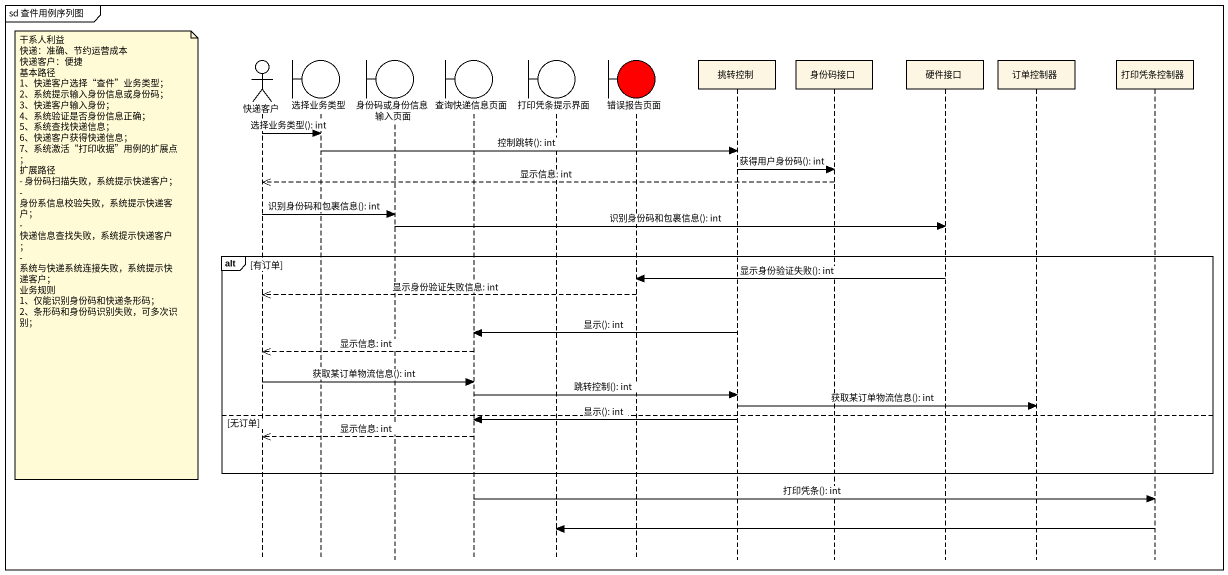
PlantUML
@startuml
mainframe sd 查件用例序列图
hide footbox
actor 快递客户
boundary 选择业务类型
boundary 身份码或身份信息输入页面
boundary 查询快递信息页面
boundary 打印凭条提示界面
boundary 错误报告页面 #FF0000
participant 挑转控制
participant 身份码接口
participant 硬件接口
participant 订单控制器
participant 打印凭条控制器

快递客户 -> 选择业务类型 : 选择业务类型(): int
选择业务类型 -> 挑转控制 : 控制跳转(): int
挑转控制 -> 身份码接口 : 获得用户身份码(): int
身份码接口 -->> 快递客户 : 显示信息: int
快递客户 -> 身份码或身份信息输入页面 : 识别身份码和包裹信息(): int
身份码或身份信息输入页面 -> 硬件接口 : 识别身份码和包裹信息(): int
note left of 快递客户
  干系人利益
  快递：准确、节约运营成本
  快递客户：便捷
  基本路径
  1、快递客户选择“查件”业务类型；
  2、系统提示输入身份信息或身份码；
  3、快递客户输入身份；
  4、系统验证是否身份信息正确；
  5、系统查找快递信息；
  6、快递客户获得快递信息；
  7、系统激活“打印收据”用例的扩展点；
  扩展路径
  - 身份码扫描失败，系统提示快递客户；
  - 身份系信息校验失败，系统提示快递客户；
  - 快递信息查找失败，系统提示快递客户；
  - 系统与快递系统连接失败，系统提示快递客户；
  业务规则
  1、仅能识别身份码和快递条形码；
  2、条形码和身份码识别失败，可多次识别；
end note
alt 有订单
  硬件接口 -> 错误报告页面 : 显示身份验证失败(): int
  错误报告页面 -->> 快递客户 : 显示身份验证失败信息: int
  挑转控制 -> 查询快递信息页面 : 显示(): int
  查询快递信息页面 -->> 快递客户 : 显示信息: int
  快递客户 -> 查询快递信息页面 : 获取某订单物流信息(): int
  查询快递信息页面 -> 挑转控制 : 跳转控制(): int
  挑转控制 -> 订单控制器 : 获取某订单物流信息(): int
else 无订单
  挑转控制 -> 查询快递信息页面 : 显示(): int
  查询快递信息页面 -->> 快递客户 : 显示信息: int
end
查询快递信息页面 -> 打印凭条控制器 : 打印凭条(): int
打印凭条控制器 -> 打印凭条提示界面
@enduml
